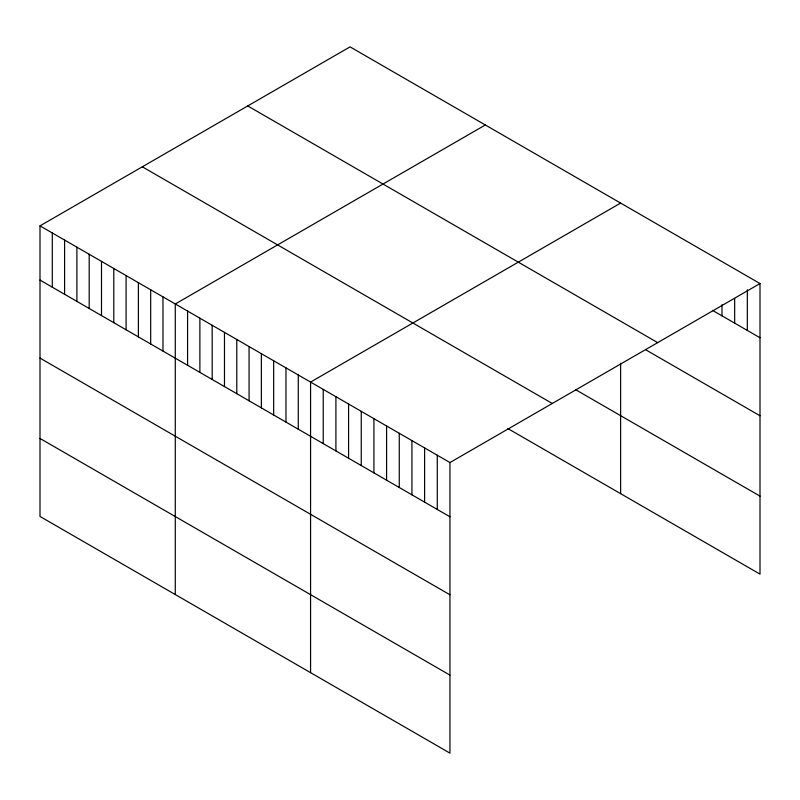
<?xml version="1.0" encoding="UTF-8"?>
<svg xmlns="http://www.w3.org/2000/svg" width="800" height="800" viewBox="0 0 800 800"><rect width="100%" height="100%" fill="white"/><g stroke="black" fill="none" stroke-linecap="round" stroke-linejoin="round"><path stroke-width="1.2" d="M40 225.87L449.95 462.55L449.95 753.13L40 516.45L40 225.87L350.05 46.87L760 283.55L760 574.13L507.88 428.57M485.33 124.97L175.28 303.98L175.28 594.56M620.62 203.08L310.57 382.08L310.57 672.66M449.95 462.55L760 283.55M712.48 310.33L760 337.76M247.73 105.94L657.68 342.62M645.96 349.92L760 415.76M575.52 389.62L760 496.13M142.32 166.8L552.27 403.48M40 280.08L449.95 516.77M40 358.09L449.95 594.77M40 438.45L449.95 675.13M747.33 289.79L747.33 330.44M734.66 298.49L734.66 323.13M721.99 304.72L721.99 315.81M620.62 363.29L620.62 493.66M437.28 455.24L437.28 509.45M424.61 447.92L424.61 502.13M411.94 440.61L411.94 494.82M399.26 433.29L399.26 487.5M386.59 425.98L386.59 480.19M373.92 418.66L373.92 472.87M361.25 411.35L361.25 465.56M348.58 404.03L348.58 458.24M335.91 396.71L335.91 450.92M323.24 389.4L323.24 443.61M298.27 374.98L298.27 429.19M285.97 367.88L285.97 422.09M273.67 360.78L273.67 414.99M261.37 353.68L261.37 407.89M249.07 346.58L249.07 400.79M236.78 339.48L236.78 393.69M224.48 332.38L224.48 386.59M212.18 325.28L212.18 379.49M199.88 318.18L199.88 372.39M187.58 311.08L187.58 365.29M162.98 296.88L162.98 351.09M150.69 289.78L150.69 343.99M138.39 282.68L138.39 336.89M126.09 275.58L126.09 329.79M113.79 268.48L113.79 322.69M101.49 261.38L101.49 315.59M89.19 254.27L89.19 308.49M76.9 247.17L76.9 301.39M64.6 240.07L64.6 294.28M52.3 232.97L52.3 287.18"/></g></svg>
